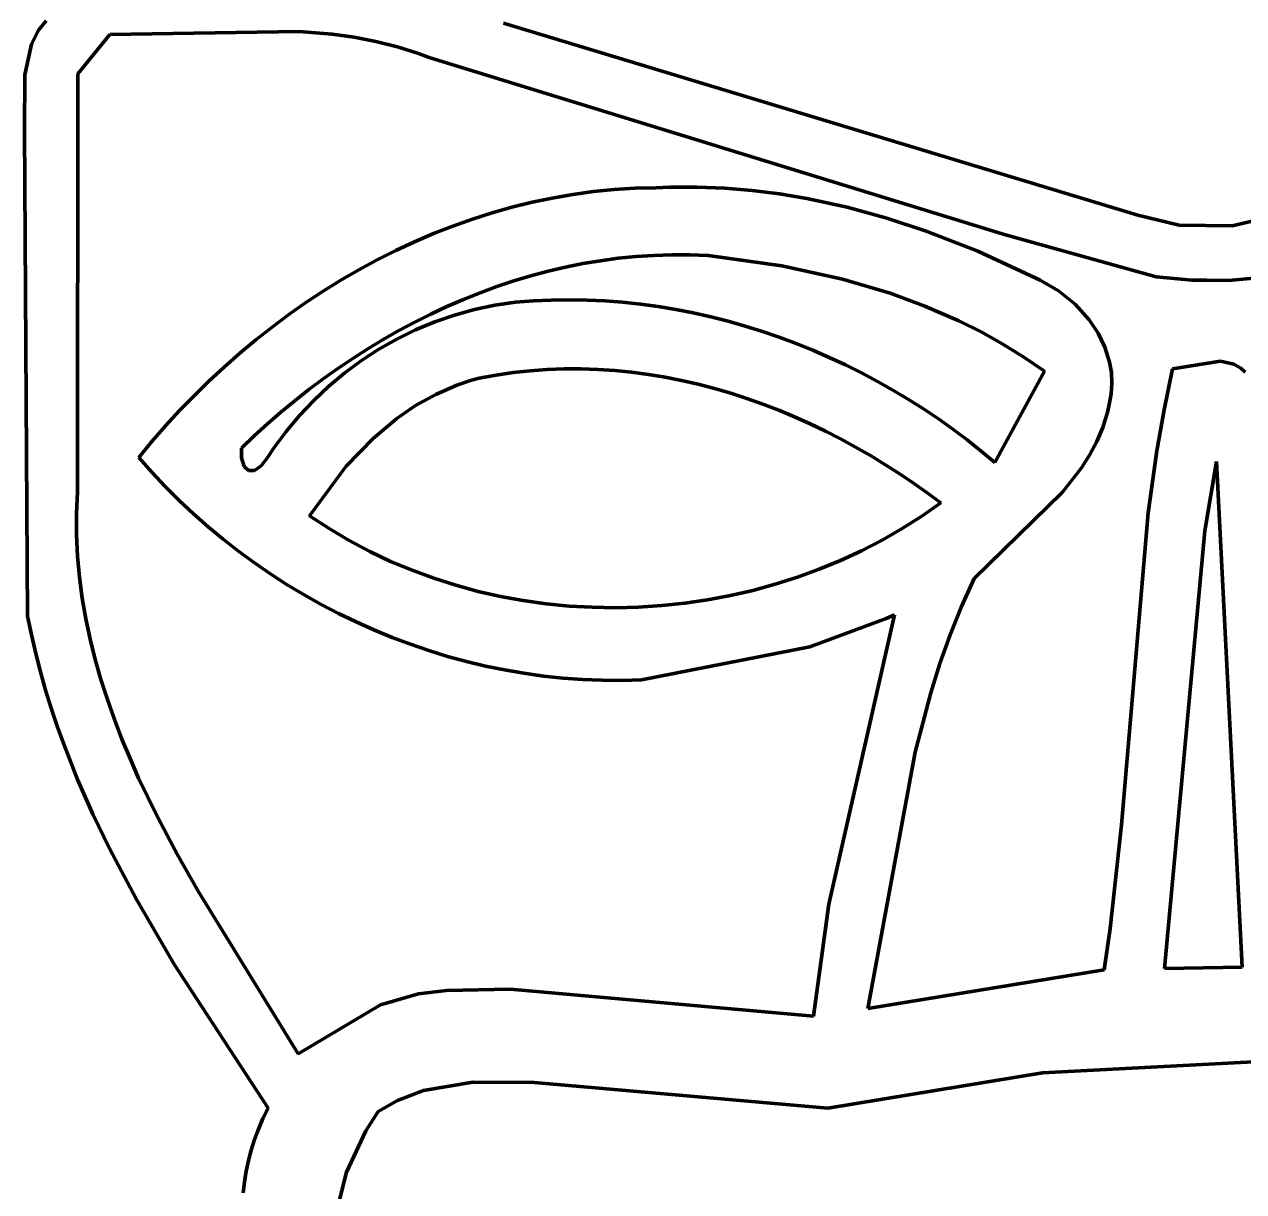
# Model space of a CAD drawing. Header units: millimetres. Extents: x 0 to 17.8, y 0 to 10.
# Drawn here: x 7.937 to 8.919, y 7.173 to 8.113 of the extents above; entities that cross this region are included whole.
import ezdxf

# ---------------------------------------------------------------- set-up
doc = ezdxf.new("R2010")
doc.units = ezdxf.units.MM
doc.layers.add('color#010101ff', color=7, linetype='CONTINUOUS', lineweight=100)
doc.layers.add('color#ffffffff', color=7, linetype='CONTINUOUS', lineweight=100)

msp = doc.modelspace()

# ---------------------------------------------------------------- linework, layer by layer
at = {"layer": 'color#010101ff'}
for p, q in [((7.94818, 8.10809), (7.95434, 8.11576)), ((8.32249, 8.11391), (8.83344, 7.95903)), ((7.9424, 8.09691), (7.94818, 8.10809)), ((8.00547, 8.10455), (7.97967, 8.07296)), ((8.15793, 8.10703), (8.00547, 8.10455)), ((8.18463, 8.10487), (8.15793, 8.10703)), ((8.20228, 8.10247), (8.18463, 8.10487)), ((8.21978, 8.09916), (8.20228, 8.10247)), ((7.93715, 8.07228), (7.9424, 8.09691)), ((8.2371, 8.09483), (8.21978, 8.09916)), ((8.25422, 8.08937), (8.2371, 8.09483)), ((8.2627, 8.08618), (8.25422, 8.08937)), ((8.72491, 7.9439), (8.2627, 8.08618)), ((7.9367, 8.02746), (7.93715, 8.07228)), ((7.97967, 8.07296), (7.97935, 7.73634)), ((7.93932, 7.63616), (7.9367, 8.02746)), ((8.36187, 7.97295), (8.37833, 7.9758)), ((8.37833, 7.9758), (8.3949, 7.97807)), ((8.3949, 7.97807), (8.41159, 7.97973)), ((8.41159, 7.97973), (8.42837, 7.98078)), ((8.42837, 7.98078), (8.44525, 7.9812)), ((8.44525, 7.9812), (8.4564, 7.98165)), ((8.4564, 7.98165), (8.47865, 7.98176)), ((8.47865, 7.98176), (8.50083, 7.98088)), ((8.50083, 7.98088), (8.52292, 7.97903)), ((8.52292, 7.97903), (8.54491, 7.97625)), ((8.54491, 7.97625), (8.56677, 7.9726)), ((8.31333, 7.961), (8.32936, 7.96554)), ((8.32936, 7.96554), (8.34555, 7.96952)), ((8.34555, 7.96952), (8.36187, 7.97295)), ((8.56677, 7.9726), (8.59928, 7.96555)), ((8.59928, 7.96555), (8.6314, 7.95675)), ((8.28175, 7.95035), (8.29746, 7.95594)), ((8.29746, 7.95594), (8.31333, 7.961)), ((8.6314, 7.95675), (8.66307, 7.94633)), ((8.83344, 7.95903), (8.86662, 7.95119)), ((8.9093, 7.95056), (8.95505, 7.96111)), ((8.2509, 7.93768), (8.26623, 7.94426)), ((8.26623, 7.94426), (8.28175, 7.95035)), ((8.66307, 7.94633), (8.70449, 7.93014)), ((8.84808, 7.90956), (8.72491, 7.9439)), ((8.86662, 7.95119), (8.9093, 7.95056)), ((8.23576, 7.93062), (8.2509, 7.93768)), ((8.22084, 7.9231), (8.23576, 7.93062)), ((8.41498, 7.92436), (8.40071, 7.92245)), ((8.42932, 7.9258), (8.41498, 7.92436)), ((8.44373, 7.92674), (8.42932, 7.9258)), ((8.4582, 7.92719), (8.44373, 7.92674)), ((8.47273, 7.92713), (8.4582, 7.92719)), ((8.4873, 7.92655), (8.47273, 7.92713)), ((8.54659, 7.91834), (8.4873, 7.92655)), ((8.70449, 7.93014), (8.75474, 7.90668)), ((8.19166, 7.90672), (8.20613, 7.91513)), ((8.20613, 7.91513), (8.22084, 7.9231)), ((8.37244, 7.91724), (8.35845, 7.91396)), ((8.38653, 7.92007), (8.37244, 7.91724)), ((8.40071, 7.92245), (8.38653, 7.92007)), ((8.59548, 7.90764), (8.54659, 7.91834)), ((8.17742, 7.89789), (8.19166, 7.90672)), ((8.33079, 7.90612), (8.31715, 7.90157)), ((8.34456, 7.91025), (8.33079, 7.90612)), ((8.35845, 7.91396), (8.34456, 7.91025)), ((8.63383, 7.89626), (8.59548, 7.90764)), ((8.75474, 7.90668), (8.76949, 7.89816)), ((8.87699, 7.90665), (8.84808, 7.90956)), ((8.88876, 7.90664), (8.87699, 7.90665)), ((8.9065, 7.90646), (8.88876, 7.90664)), ((8.92972, 7.90877), (8.9065, 7.90646)), ((8.16343, 7.88865), (8.17742, 7.89789)), ((8.30363, 7.89662), (8.29025, 7.89127)), ((8.31715, 7.90157), (8.30363, 7.89662)), ((8.66195, 7.88593), (8.63383, 7.89626)), ((8.76949, 7.89816), (8.78287, 7.8874)), ((8.1497, 7.87901), (8.16343, 7.88865)), ((8.27702, 7.88555), (8.26394, 7.87945)), ((8.29025, 7.89127), (8.27702, 7.88555)), ((8.29911, 7.88312), (8.31554, 7.88659)), ((8.31554, 7.88659), (8.33222, 7.889)), ((8.33222, 7.889), (8.3466, 7.89012)), ((8.3466, 7.89012), (8.36099, 7.89079)), ((8.36099, 7.89079), (8.37538, 7.891)), ((8.37538, 7.891), (8.38976, 7.89076)), ((8.38976, 7.89076), (8.40413, 7.89009)), ((8.40413, 7.89009), (8.41847, 7.88899)), ((8.41847, 7.88899), (8.43277, 7.88746)), ((8.43277, 7.88746), (8.44703, 7.88551)), ((8.44703, 7.88551), (8.46122, 7.88315)), ((8.68938, 7.87397), (8.66195, 7.88593)), ((8.78287, 7.8874), (8.79435, 7.8747)), ((8.13624, 7.869), (8.1497, 7.87901)), ((8.26394, 7.87945), (8.25102, 7.873)), ((8.26716, 7.87314), (8.28296, 7.87863)), ((8.28296, 7.87863), (8.29911, 7.88312)), ((8.46122, 7.88315), (8.47536, 7.88039)), ((8.47536, 7.88039), (8.48941, 7.87723)), ((8.48941, 7.87723), (8.50338, 7.87368)), ((8.12306, 7.85861), (8.13624, 7.869)), ((8.23827, 7.86619), (8.2257, 7.85905)), ((8.23673, 7.85933), (8.25173, 7.8667)), ((8.25102, 7.873), (8.23827, 7.86619)), ((8.25173, 7.8667), (8.26716, 7.87314)), ((8.50338, 7.87368), (8.51726, 7.86974)), ((8.51726, 7.86974), (8.53103, 7.86543)), ((8.53103, 7.86543), (8.54468, 7.86074)), ((8.70721, 7.86505), (8.68938, 7.87397)), ((8.79435, 7.8747), (8.80143, 7.86411)), ((8.11017, 7.84787), (8.12306, 7.85861)), ((8.2257, 7.85905), (8.21332, 7.85158)), ((8.2222, 7.85108), (8.23673, 7.85933)), ((8.54468, 7.86074), (8.55821, 7.85569)), ((8.55821, 7.85569), (8.5716, 7.85029)), ((8.72464, 7.85533), (8.70721, 7.86505)), ((8.74162, 7.8448), (8.72464, 7.85533)), ((8.80143, 7.86411), (8.80694, 7.85273)), ((8.09758, 7.83679), (8.11017, 7.84787)), ((8.21332, 7.85158), (8.20112, 7.84379)), ((8.20818, 7.84197), (8.2222, 7.85108)), ((8.5716, 7.85029), (8.58486, 7.84453)), ((8.80694, 7.85273), (8.81069, 7.84072)), ((8.08529, 7.82539), (8.09758, 7.83679)), ((8.18913, 7.83569), (8.17734, 7.8273)), ((8.20112, 7.84379), (8.18913, 7.83569)), ((8.19473, 7.83204), (8.20818, 7.84197)), ((8.58486, 7.84453), (8.59795, 7.83843)), ((8.59795, 7.83843), (8.61088, 7.83199)), ((8.75813, 7.83342), (8.74162, 7.8448)), ((8.81069, 7.84072), (8.81209, 7.83241)), ((8.8614, 7.83525), (8.90001, 7.84141)), ((8.90001, 7.84141), (8.91061, 7.83912)), ((8.91061, 7.83912), (8.91631, 7.83578)), ((8.91631, 7.83578), (8.91977, 7.83256)), ((8.17734, 7.8273), (8.16577, 7.81862)), ((8.18188, 7.82133), (8.19473, 7.83204)), ((8.2969, 7.82608), (8.28504, 7.82213)), ((8.30298, 7.82774), (8.2969, 7.82608)), ((8.31663, 7.83027), (8.30298, 7.82774)), ((8.3303, 7.83227), (8.31663, 7.83027)), ((8.34398, 7.83377), (8.3303, 7.83227)), ((8.35766, 7.83476), (8.34398, 7.83377)), ((8.37132, 7.83527), (8.35766, 7.83476)), ((8.38497, 7.83529), (8.37132, 7.83527)), ((8.39859, 7.83484), (8.38497, 7.83529)), ((8.41218, 7.83394), (8.39859, 7.83484)), ((8.42572, 7.83258), (8.41218, 7.83394)), ((8.43921, 7.83079), (8.42572, 7.83258)), ((8.45264, 7.82857), (8.43921, 7.83079)), ((8.46601, 7.82593), (8.45264, 7.82857)), ((8.4793, 7.82288), (8.46601, 7.82593)), ((8.61088, 7.83199), (8.62364, 7.82522)), ((8.71829, 7.75996), (8.75813, 7.83342)), ((8.81209, 7.83241), (8.81255, 7.82392)), ((8.85458, 7.80227), (8.8614, 7.83525)), ((8.07332, 7.81367), (8.08529, 7.82539)), ((8.16577, 7.81862), (8.15442, 7.80966)), ((8.16968, 7.80986), (8.18188, 7.82133)), ((8.28504, 7.82213), (8.26798, 7.81473)), ((8.4925, 7.81944), (8.4793, 7.82288)), ((8.50561, 7.81561), (8.4925, 7.81944)), ((8.62364, 7.82522), (8.63622, 7.81812)), ((8.63622, 7.81812), (8.6486, 7.81071)), ((8.81255, 7.82392), (8.812, 7.81529)), ((8.06168, 7.80166), (8.07332, 7.81367)), ((8.15442, 7.80966), (8.1433, 7.80044)), ((8.15817, 7.79767), (8.16968, 7.80986)), ((8.26798, 7.81473), (8.25181, 7.80571)), ((8.51862, 7.81141), (8.50561, 7.81561)), ((8.53152, 7.80684), (8.51862, 7.81141)), ((8.5443, 7.80191), (8.53152, 7.80684)), ((8.6486, 7.81071), (8.66078, 7.80299)), ((8.81038, 7.80654), (8.80892, 7.80025)), ((8.812, 7.81529), (8.81038, 7.80654)), ((8.05038, 7.78936), (8.06168, 7.80166)), ((8.1433, 7.80044), (8.13243, 7.79097)), ((8.1474, 7.78481), (8.15817, 7.79767)), ((8.25181, 7.80571), (8.23653, 7.79524)), ((8.55696, 7.79664), (8.5443, 7.80191)), ((8.56948, 7.79104), (8.55696, 7.79664)), ((8.66078, 7.80299), (8.67275, 7.79496)), ((8.80892, 7.80025), (8.80718, 7.79413)), ((8.84882, 7.76916), (8.85458, 7.80227)), ((8.03943, 7.77678), (8.05038, 7.78936)), ((8.13243, 7.79097), (8.12179, 7.78125)), ((8.23653, 7.79524), (8.21751, 7.77934)), ((8.58186, 7.78511), (8.56948, 7.79104)), ((8.67275, 7.79496), (8.68449, 7.78664)), ((8.68449, 7.78664), (8.696, 7.77803)), ((8.80515, 7.78818), (8.80033, 7.77674)), ((8.80718, 7.79413), (8.80515, 7.78818)), ((8.02883, 7.76395), (8.03943, 7.77678)), ((8.12179, 7.78125), (8.11142, 7.77131)), ((8.13742, 7.77129), (8.1474, 7.78481)), ((8.21751, 7.77934), (8.19593, 7.7569)), ((8.59408, 7.77887), (8.58186, 7.78511)), ((8.60615, 7.77233), (8.59408, 7.77887)), ((8.696, 7.77803), (8.70727, 7.76913)), ((8.80033, 7.77674), (8.79457, 7.76588)), ((8.11142, 7.77131), (8.1116, 7.76352)), ((8.13273, 7.76429), (8.13742, 7.77129)), ((8.61805, 7.76549), (8.60615, 7.77233)), ((8.70727, 7.76913), (8.71829, 7.75996)), ((8.84182, 7.71928), (8.84882, 7.76916)), ((8.03932, 7.75209), (8.02883, 7.76395)), ((8.1116, 7.76352), (8.11364, 7.75677)), ((8.12195, 7.7535), (8.12727, 7.75711)), ((8.12727, 7.75711), (8.13273, 7.76429)), ((8.62978, 7.75837), (8.61805, 7.76549)), ((8.64132, 7.75098), (8.62978, 7.75837)), ((8.79457, 7.76588), (8.78798, 7.75553)), ((8.89679, 7.76076), (8.8874, 7.70485)), ((8.91743, 7.35326), (8.89679, 7.76076)), ((8.05017, 7.74056), (8.03932, 7.75209)), ((8.11364, 7.75677), (8.11725, 7.75341)), ((8.11725, 7.75341), (8.12195, 7.7535)), ((8.19593, 7.7569), (8.16644, 7.71699)), ((8.65266, 7.74333), (8.64132, 7.75098)), ((8.78798, 7.75553), (8.77279, 7.73611)), ((8.06136, 7.72938), (8.05017, 7.74056)), ((8.66381, 7.73543), (8.65266, 7.74333)), ((7.97935, 7.73634), (7.97863, 7.71889)), ((8.07289, 7.71855), (8.06136, 7.72938)), ((8.67475, 7.72729), (8.66381, 7.73543)), ((8.77279, 7.73611), (8.70161, 7.66649)), ((7.97863, 7.71889), (7.97869, 7.70161)), ((8.08474, 7.70808), (8.07289, 7.71855)), ((8.65941, 7.71659), (8.67475, 7.72729)), ((8.82028, 7.46808), (8.84182, 7.71928)), ((8.09689, 7.69799), (8.08474, 7.70808)), ((8.16644, 7.71699), (8.18216, 7.70662)), ((8.64363, 7.70661), (8.65941, 7.71659)), ((7.97869, 7.70161), (7.97951, 7.6845)), ((8.18216, 7.70662), (8.19829, 7.69704)), ((8.62744, 7.69734), (8.64363, 7.70661)), ((8.8874, 7.70485), (8.85479, 7.35238)), ((8.10935, 7.68827), (8.09689, 7.69799)), ((8.19829, 7.69704), (8.21481, 7.68826)), ((8.59395, 7.68096), (8.61087, 7.68879)), ((8.61087, 7.68879), (8.62744, 7.69734)), ((7.97951, 7.6845), (7.98105, 7.66753)), ((8.12209, 7.67893), (8.10935, 7.68827)), ((8.1351, 7.66999), (8.12209, 7.67893)), ((8.21481, 7.68826), (8.23168, 7.68026)), ((8.23168, 7.68026), (8.24887, 7.67305)), ((8.57672, 7.67385), (8.59395, 7.68096)), ((8.14837, 7.66144), (8.1351, 7.66999)), ((8.24887, 7.67305), (8.26635, 7.66662)), ((8.55921, 7.66747), (8.57672, 7.67385)), ((7.98105, 7.66753), (7.98327, 7.65072)), ((8.16189, 7.6533), (8.14837, 7.66144)), ((8.26635, 7.66662), (8.28408, 7.66097)), ((8.28408, 7.66097), (8.30203, 7.65609)), ((8.52346, 7.6569), (8.54144, 7.66182)), ((8.54144, 7.66182), (8.55921, 7.66747)), ((8.70161, 7.66649), (8.69134, 7.64395)), ((7.98327, 7.65072), (7.98614, 7.63406)), ((8.17565, 7.64557), (8.16189, 7.6533)), ((8.30203, 7.65609), (8.32018, 7.65198)), ((8.32018, 7.65198), (8.33849, 7.64865)), ((8.4685, 7.64656), (8.48695, 7.64927)), ((8.48695, 7.64927), (8.50528, 7.65271)), ((8.50528, 7.65271), (8.52346, 7.6569)), ((8.18963, 7.63827), (8.17565, 7.64557)), ((8.33849, 7.64865), (8.35693, 7.64608)), ((8.35693, 7.64608), (8.37547, 7.64427)), ((8.37547, 7.64427), (8.39407, 7.64322)), ((8.39407, 7.64322), (8.41271, 7.64293)), ((8.41271, 7.64293), (8.43134, 7.64339)), ((8.43134, 7.64339), (8.44995, 7.6446)), ((8.44995, 7.6446), (8.4685, 7.64656)), ((8.69134, 7.64395), (8.68215, 7.62106)), ((7.94238, 7.62105), (7.93932, 7.63616)), ((7.98614, 7.63406), (7.98964, 7.61755)), ((8.20382, 7.6314), (8.18963, 7.63827)), ((8.21821, 7.62496), (8.20382, 7.6314)), ((8.63068, 7.63415), (8.56931, 7.61125)), ((8.58451, 7.40414), (8.63731, 7.63723)), ((8.63731, 7.63723), (8.63068, 7.63415)), ((7.94582, 7.60607), (7.94238, 7.62105)), ((8.23278, 7.61896), (8.21821, 7.62496)), ((8.68215, 7.62106), (8.67395, 7.59784)), ((7.98964, 7.61755), (7.99372, 7.60117)), ((8.24753, 7.61342), (8.23278, 7.61896)), ((8.26245, 7.60833), (8.24753, 7.61342)), ((8.56931, 7.61125), (8.43369, 7.58482)), ((7.94964, 7.59121), (7.94582, 7.60607)), ((7.99372, 7.60117), (7.99836, 7.58494)), ((8.27751, 7.60371), (8.26245, 7.60833)), ((8.29271, 7.59957), (8.27751, 7.60371)), ((7.95381, 7.57648), (7.94964, 7.59121)), ((8.30803, 7.59591), (8.29271, 7.59957)), ((8.32347, 7.59273), (8.30803, 7.59591)), ((8.33901, 7.59005), (8.32347, 7.59273)), ((8.67395, 7.59784), (8.66663, 7.57434)), ((7.99836, 7.58494), (8.00352, 7.56884)), ((8.35464, 7.58788), (8.33901, 7.59005)), ((8.37035, 7.58621), (8.35464, 7.58788)), ((8.38612, 7.58507), (8.37035, 7.58621)), ((8.40194, 7.58445), (8.38612, 7.58507)), ((8.4178, 7.58436), (8.40194, 7.58445)), ((8.43369, 7.58482), (8.4178, 7.58436)), ((7.95833, 7.56188), (7.95381, 7.57648)), ((8.66663, 7.57434), (8.6542, 7.52664)), ((7.96318, 7.54739), (7.95833, 7.56188)), ((8.00352, 7.56884), (8.00917, 7.55287)), ((8.00917, 7.55287), (8.01527, 7.53702)), ((7.96835, 7.53301), (7.96318, 7.54739)), ((7.97957, 7.5046), (7.96835, 7.53301)), ((8.01527, 7.53702), (8.0218, 7.5213)), ((8.6542, 7.52664), (8.61593, 7.32009)), ((8.0218, 7.5213), (8.02873, 7.50571)), ((7.99187, 7.47661), (7.97957, 7.5046)), ((8.02873, 7.50571), (8.03601, 7.49022)), ((8.03601, 7.49022), (8.04361, 7.47485)), ((8.00516, 7.44901), (7.99187, 7.47661)), ((8.04361, 7.47485), (8.05967, 7.44444)), ((8.81118, 7.38455), (8.82028, 7.46808)), ((8.02667, 7.40832), (8.00516, 7.44901)), ((8.05967, 7.44444), (8.07664, 7.41443)), ((8.07664, 7.41443), (8.15726, 7.28362)), ((8.05772, 7.35522), (8.02667, 7.40832)), ((8.57232, 7.31386), (8.58451, 7.40414)), ((8.80635, 7.35129), (8.81118, 7.38455)), ((8.13298, 7.23962), (8.05772, 7.35522)), ((8.61593, 7.32009), (8.80635, 7.35129)), ((8.85479, 7.35238), (8.91743, 7.35326)), ((8.27672, 7.33442), (8.3279, 7.33561)), ((8.3279, 7.33561), (8.57232, 7.31386)), ((8.22358, 7.32299), (8.25398, 7.33192)), ((8.25398, 7.33192), (8.27672, 7.33442)), ((8.15726, 7.28362), (8.22358, 7.32299)), ((8.93161, 7.27742), (8.75671, 7.2681)), ((8.75671, 7.2681), (8.58365, 7.23987)), ((8.29778, 7.26078), (8.258, 7.25399)), ((8.34726, 7.26031), (8.29778, 7.26078)), ((8.58365, 7.23987), (8.34726, 7.26031)), ((8.258, 7.25399), (8.23723, 7.24601)), ((8.12878, 7.2313), (8.13298, 7.23962)), ((8.22168, 7.23694), (8.21165, 7.22152)), ((8.23723, 7.24601), (8.22168, 7.23694)), ((8.12512, 7.22292), (8.12878, 7.2313)), ((8.12196, 7.21449), (8.12512, 7.22292)), ((8.21165, 7.22152), (8.19602, 7.18821)), ((8.11928, 7.206), (8.12196, 7.21449)), ((8.11527, 7.18888), (8.11706, 7.19746)), ((8.11706, 7.19746), (8.11928, 7.206)), ((8.11387, 7.18026), (8.11527, 7.18888)), ((8.19602, 7.18821), (8.18932, 7.16168)), ((8.11285, 7.17159), (8.11387, 7.18026))]:
    msp.add_line(p, q, dxfattribs=at)
at = {"layer": 'color#ffffffff'}
for p, q in [((7.95434, 8.11576), (7.94818, 8.10809)), ((8.83344, 7.95903), (8.32249, 8.11391)), ((7.94818, 8.10809), (7.9424, 8.09691)), ((7.97967, 8.07296), (8.00547, 8.10455)), ((8.00547, 8.10455), (8.15793, 8.10703)), ((8.15793, 8.10703), (8.18463, 8.10487)), ((8.18463, 8.10487), (8.20228, 8.10247)), ((8.20228, 8.10247), (8.21978, 8.09916)), ((7.9424, 8.09691), (7.93715, 8.07228)), ((8.21978, 8.09916), (8.2371, 8.09483)), ((8.2371, 8.09483), (8.25422, 8.08937)), ((8.25422, 8.08937), (8.2627, 8.08618)), ((8.2627, 8.08618), (8.72491, 7.9439)), ((7.93715, 8.07228), (7.9367, 8.02746)), ((7.97935, 7.73634), (7.97967, 8.07296)), ((7.9367, 8.02746), (7.93932, 7.63616)), ((8.37833, 7.9758), (8.36187, 7.97295)), ((8.3949, 7.97807), (8.37833, 7.9758)), ((8.41159, 7.97973), (8.3949, 7.97807)), ((8.42837, 7.98078), (8.41159, 7.97973)), ((8.44525, 7.9812), (8.42837, 7.98078)), ((8.4564, 7.98165), (8.44525, 7.9812)), ((8.47865, 7.98176), (8.4564, 7.98165)), ((8.50083, 7.98088), (8.47865, 7.98176)), ((8.52292, 7.97903), (8.50083, 7.98088)), ((8.54491, 7.97625), (8.52292, 7.97903)), ((8.56677, 7.9726), (8.54491, 7.97625)), ((8.32936, 7.96554), (8.31333, 7.961)), ((8.34555, 7.96952), (8.32936, 7.96554)), ((8.36187, 7.97295), (8.34555, 7.96952)), ((8.59928, 7.96555), (8.56677, 7.9726)), ((8.6314, 7.95675), (8.59928, 7.96555)), ((8.29746, 7.95594), (8.28175, 7.95035)), ((8.31333, 7.961), (8.29746, 7.95594)), ((8.66307, 7.94633), (8.6314, 7.95675)), ((8.86662, 7.95119), (8.83344, 7.95903)), ((8.95505, 7.96111), (8.9093, 7.95056)), ((8.26623, 7.94426), (8.2509, 7.93768)), ((8.28175, 7.95035), (8.26623, 7.94426)), ((8.70449, 7.93014), (8.66307, 7.94633)), ((8.72491, 7.9439), (8.84808, 7.90956)), ((8.9093, 7.95056), (8.86662, 7.95119)), ((8.2509, 7.93768), (8.23576, 7.93062)), ((8.23576, 7.93062), (8.22084, 7.9231)), ((8.40071, 7.92245), (8.41498, 7.92436)), ((8.41498, 7.92436), (8.42932, 7.9258)), ((8.42932, 7.9258), (8.44373, 7.92674)), ((8.44373, 7.92674), (8.4582, 7.92719)), ((8.4582, 7.92719), (8.47273, 7.92713)), ((8.47273, 7.92713), (8.4873, 7.92655)), ((8.4873, 7.92655), (8.54659, 7.91834)), ((8.75474, 7.90668), (8.70449, 7.93014)), ((8.20613, 7.91513), (8.19166, 7.90672)), ((8.22084, 7.9231), (8.20613, 7.91513)), ((8.35845, 7.91396), (8.37244, 7.91724)), ((8.37244, 7.91724), (8.38653, 7.92007)), ((8.38653, 7.92007), (8.40071, 7.92245)), ((8.54659, 7.91834), (8.59548, 7.90764)), ((8.19166, 7.90672), (8.17742, 7.89789)), ((8.31715, 7.90157), (8.33079, 7.90612)), ((8.33079, 7.90612), (8.34456, 7.91025)), ((8.34456, 7.91025), (8.35845, 7.91396)), ((8.59548, 7.90764), (8.63383, 7.89626)), ((8.76949, 7.89816), (8.75474, 7.90668)), ((8.84808, 7.90956), (8.87699, 7.90665)), ((8.87699, 7.90665), (8.88876, 7.90664)), ((8.88876, 7.90664), (8.9065, 7.90646)), ((8.9065, 7.90646), (8.92972, 7.90877)), ((8.17742, 7.89789), (8.16343, 7.88865)), ((8.29025, 7.89127), (8.30363, 7.89662)), ((8.30363, 7.89662), (8.31715, 7.90157)), ((8.63383, 7.89626), (8.66195, 7.88593)), ((8.78287, 7.8874), (8.76949, 7.89816)), ((8.16343, 7.88865), (8.1497, 7.87901)), ((8.26394, 7.87945), (8.27702, 7.88555)), ((8.27702, 7.88555), (8.29025, 7.89127)), ((8.31554, 7.88659), (8.29911, 7.88312)), ((8.33222, 7.889), (8.31554, 7.88659)), ((8.3466, 7.89012), (8.33222, 7.889)), ((8.36099, 7.89079), (8.3466, 7.89012)), ((8.37538, 7.891), (8.36099, 7.89079)), ((8.38976, 7.89076), (8.37538, 7.891)), ((8.40413, 7.89009), (8.38976, 7.89076)), ((8.41847, 7.88899), (8.40413, 7.89009)), ((8.43277, 7.88746), (8.41847, 7.88899)), ((8.44703, 7.88551), (8.43277, 7.88746)), ((8.46122, 7.88315), (8.44703, 7.88551)), ((8.66195, 7.88593), (8.68938, 7.87397)), ((8.79435, 7.8747), (8.78287, 7.8874)), ((8.1497, 7.87901), (8.13624, 7.869)), ((8.25102, 7.873), (8.26394, 7.87945)), ((8.28296, 7.87863), (8.26716, 7.87314)), ((8.29911, 7.88312), (8.28296, 7.87863)), ((8.47536, 7.88039), (8.46122, 7.88315)), ((8.48941, 7.87723), (8.47536, 7.88039)), ((8.50338, 7.87368), (8.48941, 7.87723)), ((8.13624, 7.869), (8.12306, 7.85861)), ((8.2257, 7.85905), (8.23827, 7.86619)), ((8.25173, 7.8667), (8.23673, 7.85933)), ((8.23827, 7.86619), (8.25102, 7.873)), ((8.26716, 7.87314), (8.25173, 7.8667)), ((8.51726, 7.86974), (8.50338, 7.87368)), ((8.53103, 7.86543), (8.51726, 7.86974)), ((8.54468, 7.86074), (8.53103, 7.86543)), ((8.68938, 7.87397), (8.70721, 7.86505)), ((8.80143, 7.86411), (8.79435, 7.8747)), ((8.12306, 7.85861), (8.11017, 7.84787)), ((8.21332, 7.85158), (8.2257, 7.85905)), ((8.23673, 7.85933), (8.2222, 7.85108)), ((8.55821, 7.85569), (8.54468, 7.86074)), ((8.5716, 7.85029), (8.55821, 7.85569)), ((8.70721, 7.86505), (8.72464, 7.85533)), ((8.72464, 7.85533), (8.74162, 7.8448)), ((8.80694, 7.85273), (8.80143, 7.86411)), ((8.11017, 7.84787), (8.09758, 7.83679)), ((8.20112, 7.84379), (8.21332, 7.85158)), ((8.2222, 7.85108), (8.20818, 7.84197)), ((8.58486, 7.84453), (8.5716, 7.85029)), ((8.81069, 7.84072), (8.80694, 7.85273)), ((8.09758, 7.83679), (8.08529, 7.82539)), ((8.17734, 7.8273), (8.18913, 7.83569)), ((8.18913, 7.83569), (8.20112, 7.84379)), ((8.20818, 7.84197), (8.19473, 7.83204)), ((8.59795, 7.83843), (8.58486, 7.84453)), ((8.61088, 7.83199), (8.59795, 7.83843)), ((8.74162, 7.8448), (8.75813, 7.83342)), ((8.81209, 7.83241), (8.81069, 7.84072)), ((8.90001, 7.84141), (8.8614, 7.83525)), ((8.91061, 7.83912), (8.90001, 7.84141)), ((8.91631, 7.83578), (8.91061, 7.83912)), ((8.91977, 7.83256), (8.91631, 7.83578)), ((8.16577, 7.81862), (8.17734, 7.8273)), ((8.19473, 7.83204), (8.18188, 7.82133)), ((8.28504, 7.82213), (8.2969, 7.82608)), ((8.2969, 7.82608), (8.30298, 7.82774)), ((8.30298, 7.82774), (8.31663, 7.83027)), ((8.31663, 7.83027), (8.3303, 7.83227)), ((8.3303, 7.83227), (8.34398, 7.83377)), ((8.34398, 7.83377), (8.35766, 7.83476)), ((8.35766, 7.83476), (8.37132, 7.83527)), ((8.37132, 7.83527), (8.38497, 7.83529)), ((8.38497, 7.83529), (8.39859, 7.83484)), ((8.39859, 7.83484), (8.41218, 7.83394)), ((8.41218, 7.83394), (8.42572, 7.83258)), ((8.42572, 7.83258), (8.43921, 7.83079)), ((8.43921, 7.83079), (8.45264, 7.82857)), ((8.45264, 7.82857), (8.46601, 7.82593)), ((8.46601, 7.82593), (8.4793, 7.82288)), ((8.62364, 7.82522), (8.61088, 7.83199)), ((8.75813, 7.83342), (8.71829, 7.75996)), ((8.81255, 7.82392), (8.81209, 7.83241)), ((8.8614, 7.83525), (8.85458, 7.80227)), ((8.08529, 7.82539), (8.07332, 7.81367)), ((8.15442, 7.80966), (8.16577, 7.81862)), ((8.18188, 7.82133), (8.16968, 7.80986)), ((8.26798, 7.81473), (8.28504, 7.82213)), ((8.4793, 7.82288), (8.4925, 7.81944)), ((8.4925, 7.81944), (8.50561, 7.81561)), ((8.63622, 7.81812), (8.62364, 7.82522)), ((8.6486, 7.81071), (8.63622, 7.81812)), ((8.812, 7.81529), (8.81255, 7.82392)), ((8.07332, 7.81367), (8.06168, 7.80166)), ((8.1433, 7.80044), (8.15442, 7.80966)), ((8.16968, 7.80986), (8.15817, 7.79767)), ((8.25181, 7.80571), (8.26798, 7.81473)), ((8.50561, 7.81561), (8.51862, 7.81141)), ((8.51862, 7.81141), (8.53152, 7.80684)), ((8.53152, 7.80684), (8.5443, 7.80191)), ((8.66078, 7.80299), (8.6486, 7.81071)), ((8.80892, 7.80025), (8.81038, 7.80654)), ((8.81038, 7.80654), (8.812, 7.81529)), ((8.06168, 7.80166), (8.05038, 7.78936)), ((8.13243, 7.79097), (8.1433, 7.80044)), ((8.15817, 7.79767), (8.1474, 7.78481)), ((8.23653, 7.79524), (8.25181, 7.80571)), ((8.5443, 7.80191), (8.55696, 7.79664)), ((8.55696, 7.79664), (8.56948, 7.79104)), ((8.67275, 7.79496), (8.66078, 7.80299)), ((8.80718, 7.79413), (8.80892, 7.80025)), ((8.85458, 7.80227), (8.84882, 7.76916)), ((8.05038, 7.78936), (8.03943, 7.77678)), ((8.12179, 7.78125), (8.13243, 7.79097)), ((8.21751, 7.77934), (8.23653, 7.79524)), ((8.56948, 7.79104), (8.58186, 7.78511)), ((8.68449, 7.78664), (8.67275, 7.79496)), ((8.696, 7.77803), (8.68449, 7.78664)), ((8.80033, 7.77674), (8.80515, 7.78818)), ((8.80515, 7.78818), (8.80718, 7.79413)), ((8.03943, 7.77678), (8.02883, 7.76395)), ((8.11142, 7.77131), (8.12179, 7.78125)), ((8.1474, 7.78481), (8.13742, 7.77129)), ((8.19593, 7.7569), (8.21751, 7.77934)), ((8.58186, 7.78511), (8.59408, 7.77887)), ((8.59408, 7.77887), (8.60615, 7.77233)), ((8.70727, 7.76913), (8.696, 7.77803)), ((8.79457, 7.76588), (8.80033, 7.77674)), ((8.1116, 7.76352), (8.11142, 7.77131)), ((8.13742, 7.77129), (8.13273, 7.76429)), ((8.60615, 7.77233), (8.61805, 7.76549)), ((8.71829, 7.75996), (8.70727, 7.76913)), ((8.84882, 7.76916), (8.84182, 7.71928)), ((8.02883, 7.76395), (8.03932, 7.75209)), ((8.11364, 7.75677), (8.1116, 7.76352)), ((8.12727, 7.75711), (8.12195, 7.7535)), ((8.13273, 7.76429), (8.12727, 7.75711)), ((8.61805, 7.76549), (8.62978, 7.75837)), ((8.62978, 7.75837), (8.64132, 7.75098)), ((8.78798, 7.75553), (8.79457, 7.76588)), ((8.8874, 7.70485), (8.89679, 7.76076)), ((8.89679, 7.76076), (8.91743, 7.35326)), ((8.03932, 7.75209), (8.05017, 7.74056)), ((8.11725, 7.75341), (8.11364, 7.75677)), ((8.12195, 7.7535), (8.11725, 7.75341)), ((8.16644, 7.71699), (8.19593, 7.7569)), ((8.64132, 7.75098), (8.65266, 7.74333)), ((8.77279, 7.73611), (8.78798, 7.75553)), ((8.05017, 7.74056), (8.06136, 7.72938)), ((8.65266, 7.74333), (8.66381, 7.73543)), ((7.97863, 7.71889), (7.97935, 7.73634)), ((8.06136, 7.72938), (8.07289, 7.71855)), ((8.66381, 7.73543), (8.67475, 7.72729)), ((8.70161, 7.66649), (8.77279, 7.73611)), ((7.97869, 7.70161), (7.97863, 7.71889)), ((8.07289, 7.71855), (8.08474, 7.70808)), ((8.67475, 7.72729), (8.65941, 7.71659)), ((8.84182, 7.71928), (8.82028, 7.46808)), ((8.08474, 7.70808), (8.09689, 7.69799)), ((8.18216, 7.70662), (8.16644, 7.71699)), ((8.65941, 7.71659), (8.64363, 7.70661)), ((7.97951, 7.6845), (7.97869, 7.70161)), ((8.19829, 7.69704), (8.18216, 7.70662)), ((8.64363, 7.70661), (8.62744, 7.69734)), ((8.85479, 7.35238), (8.8874, 7.70485)), ((8.09689, 7.69799), (8.10935, 7.68827)), ((8.21481, 7.68826), (8.19829, 7.69704)), ((8.61087, 7.68879), (8.59395, 7.68096)), ((8.62744, 7.69734), (8.61087, 7.68879)), ((7.98105, 7.66753), (7.97951, 7.6845)), ((8.10935, 7.68827), (8.12209, 7.67893)), ((8.12209, 7.67893), (8.1351, 7.66999)), ((8.23168, 7.68026), (8.21481, 7.68826)), ((8.24887, 7.67305), (8.23168, 7.68026)), ((8.59395, 7.68096), (8.57672, 7.67385)), ((8.1351, 7.66999), (8.14837, 7.66144)), ((8.26635, 7.66662), (8.24887, 7.67305)), ((8.57672, 7.67385), (8.55921, 7.66747)), ((7.98327, 7.65072), (7.98105, 7.66753)), ((8.14837, 7.66144), (8.16189, 7.6533)), ((8.28408, 7.66097), (8.26635, 7.66662)), ((8.30203, 7.65609), (8.28408, 7.66097)), ((8.54144, 7.66182), (8.52346, 7.6569)), ((8.55921, 7.66747), (8.54144, 7.66182)), ((8.69134, 7.64395), (8.70161, 7.66649)), ((7.98614, 7.63406), (7.98327, 7.65072)), ((8.16189, 7.6533), (8.17565, 7.64557)), ((8.32018, 7.65198), (8.30203, 7.65609)), ((8.33849, 7.64865), (8.32018, 7.65198)), ((8.48695, 7.64927), (8.4685, 7.64656)), ((8.50528, 7.65271), (8.48695, 7.64927)), ((8.52346, 7.6569), (8.50528, 7.65271)), ((8.17565, 7.64557), (8.18963, 7.63827)), ((8.35693, 7.64608), (8.33849, 7.64865)), ((8.37547, 7.64427), (8.35693, 7.64608)), ((8.39407, 7.64322), (8.37547, 7.64427)), ((8.41271, 7.64293), (8.39407, 7.64322)), ((8.43134, 7.64339), (8.41271, 7.64293)), ((8.44995, 7.6446), (8.43134, 7.64339)), ((8.4685, 7.64656), (8.44995, 7.6446)), ((8.68215, 7.62106), (8.69134, 7.64395)), ((7.93932, 7.63616), (7.94238, 7.62105)), ((7.98964, 7.61755), (7.98614, 7.63406)), ((8.18963, 7.63827), (8.20382, 7.6314)), ((8.20382, 7.6314), (8.21821, 7.62496)), ((8.56931, 7.61125), (8.63068, 7.63415)), ((8.63731, 7.63723), (8.58451, 7.40414)), ((8.63068, 7.63415), (8.63731, 7.63723)), ((7.94238, 7.62105), (7.94582, 7.60607)), ((8.21821, 7.62496), (8.23278, 7.61896)), ((8.67395, 7.59784), (8.68215, 7.62106)), ((7.99372, 7.60117), (7.98964, 7.61755)), ((8.23278, 7.61896), (8.24753, 7.61342)), ((8.24753, 7.61342), (8.26245, 7.60833)), ((8.43369, 7.58482), (8.56931, 7.61125)), ((7.94582, 7.60607), (7.94964, 7.59121)), ((7.99836, 7.58494), (7.99372, 7.60117)), ((8.26245, 7.60833), (8.27751, 7.60371)), ((8.27751, 7.60371), (8.29271, 7.59957)), ((7.94964, 7.59121), (7.95381, 7.57648)), ((8.29271, 7.59957), (8.30803, 7.59591)), ((8.30803, 7.59591), (8.32347, 7.59273)), ((8.32347, 7.59273), (8.33901, 7.59005)), ((8.66663, 7.57434), (8.67395, 7.59784)), ((8.00352, 7.56884), (7.99836, 7.58494)), ((8.33901, 7.59005), (8.35464, 7.58788)), ((8.35464, 7.58788), (8.37035, 7.58621)), ((8.37035, 7.58621), (8.38612, 7.58507)), ((8.38612, 7.58507), (8.40194, 7.58445)), ((8.40194, 7.58445), (8.4178, 7.58436)), ((8.4178, 7.58436), (8.43369, 7.58482)), ((7.95381, 7.57648), (7.95833, 7.56188)), ((8.6542, 7.52664), (8.66663, 7.57434)), ((7.95833, 7.56188), (7.96318, 7.54739)), ((8.00917, 7.55287), (8.00352, 7.56884)), ((8.01527, 7.53702), (8.00917, 7.55287)), ((7.96318, 7.54739), (7.96835, 7.53301)), ((7.96835, 7.53301), (7.97957, 7.5046)), ((8.0218, 7.5213), (8.01527, 7.53702)), ((8.61593, 7.32009), (8.6542, 7.52664)), ((8.02873, 7.50571), (8.0218, 7.5213)), ((7.97957, 7.5046), (7.99187, 7.47661)), ((8.03601, 7.49022), (8.02873, 7.50571)), ((8.04361, 7.47485), (8.03601, 7.49022)), ((7.99187, 7.47661), (8.00516, 7.44901)), ((8.05967, 7.44444), (8.04361, 7.47485)), ((8.82028, 7.46808), (8.81118, 7.38455)), ((8.00516, 7.44901), (8.02667, 7.40832)), ((8.07664, 7.41443), (8.05967, 7.44444)), ((8.15726, 7.28362), (8.07664, 7.41443)), ((8.02667, 7.40832), (8.05772, 7.35522)), ((8.58451, 7.40414), (8.57232, 7.31386)), ((8.81118, 7.38455), (8.80635, 7.35129)), ((8.05772, 7.35522), (8.13298, 7.23962)), ((8.80635, 7.35129), (8.61593, 7.32009)), ((8.91743, 7.35326), (8.85479, 7.35238)), ((8.3279, 7.33561), (8.27672, 7.33442)), ((8.57232, 7.31386), (8.3279, 7.33561)), ((8.25398, 7.33192), (8.22358, 7.32299)), ((8.27672, 7.33442), (8.25398, 7.33192)), ((8.22358, 7.32299), (8.15726, 7.28362)), ((8.75671, 7.2681), (8.93161, 7.27742)), ((8.58365, 7.23987), (8.75671, 7.2681)), ((8.258, 7.25399), (8.29778, 7.26078)), ((8.29778, 7.26078), (8.34726, 7.26031)), ((8.34726, 7.26031), (8.58365, 7.23987)), ((8.23723, 7.24601), (8.258, 7.25399)), ((8.13298, 7.23962), (8.12878, 7.2313)), ((8.21165, 7.22152), (8.22168, 7.23694)), ((8.22168, 7.23694), (8.23723, 7.24601)), ((8.12878, 7.2313), (8.12512, 7.22292)), ((8.12512, 7.22292), (8.12196, 7.21449)), ((8.19602, 7.18821), (8.21165, 7.22152)), ((8.12196, 7.21449), (8.11928, 7.206)), ((8.11706, 7.19746), (8.11527, 7.18888)), ((8.11928, 7.206), (8.11706, 7.19746)), ((8.11527, 7.18888), (8.11387, 7.18026)), ((8.18932, 7.16168), (8.19602, 7.18821)), ((8.11387, 7.18026), (8.11285, 7.17159))]:
    msp.add_line(p, q, dxfattribs=at)

doc.saveas('drawing.dxf')
